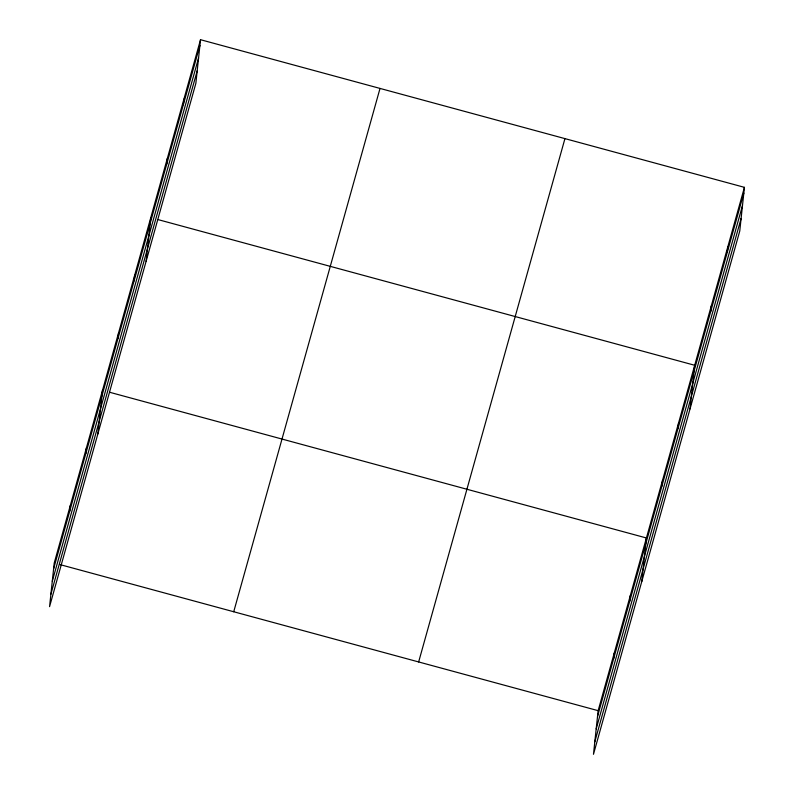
<?xml version="1.0" encoding="UTF-8"?>
<svg xmlns="http://www.w3.org/2000/svg" width="794" height="794" viewBox="0 0 794 794"><rect width="100%" height="100%" fill="white"/><g stroke="black" fill="none" stroke-linecap="round" stroke-linejoin="round"><path stroke-width="1.19" d="M69.713 511.217L70.329 505.46M85.802 453.652L86.417 447.895M97.851 433.961L102.505 390.33M117.988 338.512L118.604 332.765M134.077 280.947L134.692 275.2M146.126 261.266L150.791 217.635M166.75 164.07L167.365 158.324M183.335 104.758L183.95 99.012M200.525 39.7L195.86 83.33L49.565 606.656L54.23 563.025L200.525 39.7L744.435 187.344L739.77 230.975L593.475 754.3L598.14 710.67L744.435 187.344M613.613 658.851L614.228 653.105M629.711 601.286L630.317 595.54M641.751 581.605L646.415 537.975L109.691 392.276M661.888 486.156L662.504 480.41M677.987 428.591L678.602 422.835M690.026 408.9L694.69 365.27L157.966 219.581M710.66 311.714L711.275 305.958M727.235 252.403L727.85 246.646M53.615 568.782L199.909 45.447M52.285 581.277L198.579 57.952M50.905 594.16L197.2 70.825M233.724 611.747L380.018 88.422M418.646 661.948L564.941 138.622M597.525 716.426L743.819 193.091M596.185 728.922L742.479 205.586M594.805 741.804L741.1 218.469M60.215 564.653L598.14 710.67"/></g></svg>
